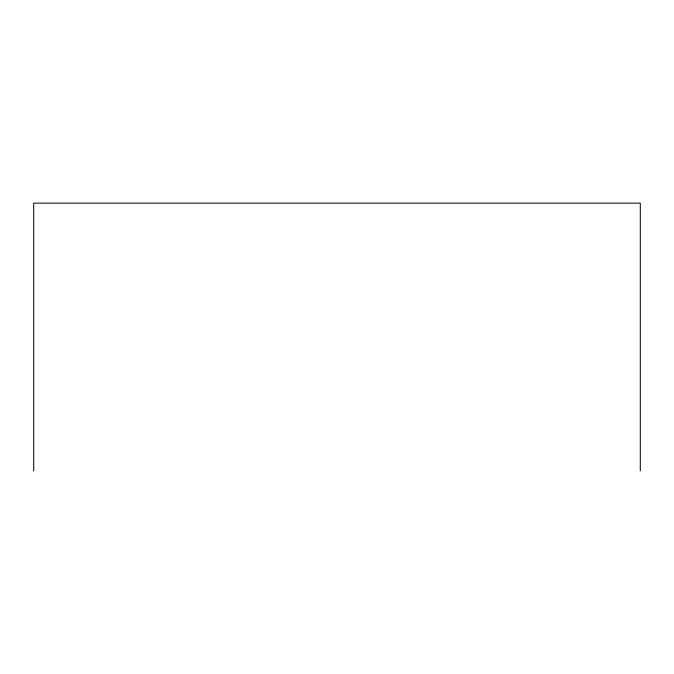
<?xml version="1.0" encoding="UTF-8"?>
<svg xmlns="http://www.w3.org/2000/svg" width="674" height="674" viewBox="0 0 674 674"><rect width="100%" height="100%" fill="white"/><g stroke="black" fill="none" stroke-linecap="round" stroke-linejoin="round"><path stroke-width="1.01" d="M640.3 470.848L640.3 203.152L33.7 203.152L33.7 470.848"/></g></svg>
